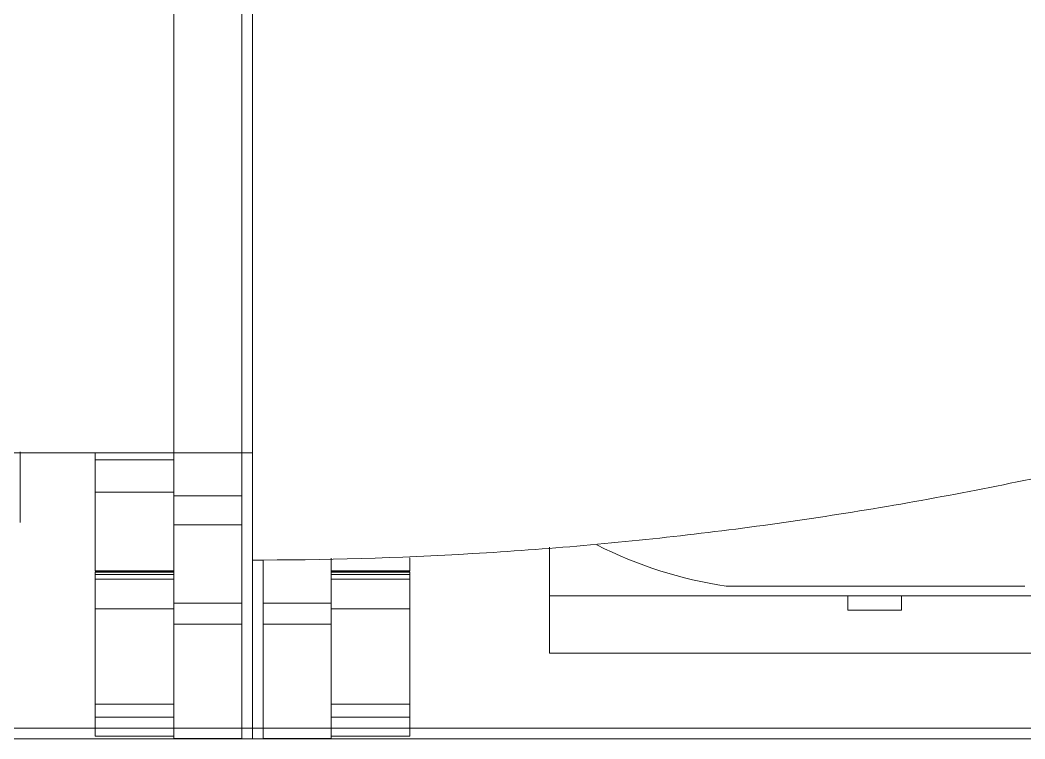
# Model space of a CAD drawing. Header units: millimetres. Extents: x 4134 to 7422, y 1400 to 3585.
# Drawn here: x 5278.95 to 5307.05, y 3225.78 to 3245.87 of the extents above; entities that cross this region are included whole.
import ezdxf

# ---------------------------------------------------------------- set-up
doc = ezdxf.new("R2010")
doc.units = ezdxf.units.MM
doc.layers.add('000-PI-Oprema', color=30, linetype='Continuous', lineweight=5)
doc.layers.add('004-PI-DIN Šina', color=3, linetype='Continuous')

# ---------------------------------------------------------------- blocks, each defined once
blk = doc.blocks.new('S7-1500 DI HF - 6ES7521-1BL00-0AB0')
at = {"layer": '000-PI-Oprema', "color": 0, "linetype": 'ByBlock', "lineweight": 0}
for p, q in [((32.6, 67.75), (32.6, 3.795)), ((34.5, 67.75), (34.5, 3.795)), ((25, 8), (34.8, 8)), ((30.4, 7.8), (30.4, 8)), ((32.6, 6.799), (32.6, 8)), ((34.5, 6.799), (34.5, 8)), ((34.8, 7.919), (34.8, 0)), ((30.4, 6.902), (30.4, 7.8)), ((30.4, 7.8), (32.6, 7.8)), ((30.4, 4.701), (30.4, 6.902)), ((30.4, 6.902), (32.6, 6.902)), ((32.6, 5.982), (32.6, 6.799)), ((32.6, 6.799), (34.5, 6.799)), ((34.5, 5.982), (34.5, 6.799)), ((32.6, 5.982), (34.5, 5.982)), ((8.3, 4), (8.3, 5.364)), ((4.4, 4.701), (4.4, 5.066)), ((0.301, 5), (0, 5)), ((0, 4.919), (0, 0)), ((0.3, 4.988), (0.3, 3.795)), ((2.2, 5.049), (2.2, 3.795)), ((2.2, 4.701), (4.4, 4.701)), ((4.4, 4.671), (2.2, 4.671)), ((4.4, 4.665), (2.2, 4.665)), ((4.4, 4.6), (2.2, 4.6)), ((4.4, 4.665), (4.4, 4.671)), ((4.4, 4.6), (4.4, 4.665)), ((4.4, 4.6), (4.4, 4.463)), ((30.4, 4.701), (32.6, 4.701)), ((30.4, 4.665), (30.4, 4.671)), ((32.6, 4.671), (30.4, 4.671)), ((30.4, 4.6), (30.4, 4.665)), ((30.4, 4.665), (32.6, 4.665)), ((30.4, 4.6), (30.4, 4.463)), ((30.4, 4.6), (32.6, 4.6)), ((4.4, 4.463), (2.2, 4.463)), ((4.4, 4.463), (4.4, 3.638)), ((13.244, 4.268), (21.599, 4.268)), ((30.4, 4.463), (30.4, 3.638)), ((30.4, 4.463), (32.6, 4.463)), ((8.3, 2.4), (8.3, 4)), ((8.3, 4), (26.5, 4)), ((16.65, 4), (16.65, 3.596)), ((18.15, 4), (18.15, 3.596)), ((0.3, 3.209), (0.3, 3.795)), ((2.2, 3.795), (0.3, 3.795)), ((2.2, 3.209), (2.2, 3.795)), ((32.6, 3.209), (32.6, 3.795)), ((32.6, 3.795), (34.5, 3.795)), ((34.5, 3.209), (34.5, 3.795)), ((4.4, 3.638), (2.2, 3.638)), ((4.4, 3.638), (4.4, 0.973)), ((16.65, 3.596), (18.15, 3.596)), ((30.4, 3.638), (30.4, 0.973)), ((30.4, 3.638), (32.6, 3.638)), ((2.2, 3.209), (0.3, 3.209)), ((32.6, 3.209), (34.5, 3.209)), ((8.3, 2.4), (26.5, 2.4)), ((4.4, 0.973), (2.2, 0.973)), ((4.4, 0.973), (4.4, 0.606)), ((30.4, 0.973), (30.4, 0.606)), ((30.4, 0.973), (32.6, 0.973)), ((2.2, 0.606), (2.2, 0.076)), ((4.4, 0.606), (2.2, 0.606)), ((4.4, 0.606), (4.4, 0.076)), ((30.4, 0.606), (30.4, 0.076)), ((30.4, 0.606), (32.6, 0.606)), ((32.6, 0.606), (32.6, 0.076)), ((30.4, 0), (-0.859, 0)), ((1.941, 0), (0, 0)), ((0.3, 0.012), (2.2, 0.012)), ((2.2, 0.012), (0.3, 0.012)), ((2.2, 0.076), (4.4, 0.076)), ((4.4, 0.076), (2.2, 0.076)), ((4.4, 0.076), (4.4, 0.076)), ((30.4, 0.076), (30.4, 0.076)), ((30.4, 0.076), (32.6, 0.076)), ((30.4, 0.076), (32.6, 0.076)), ((32.6, 0.012), (34.5, 0.012)), ((32.6, 0.012), (34.5, 0.012)), ((34.8, 0), (33.201, 0))]:
    blk.add_line(p, q, dxfattribs=at)
blk.add_ellipse((15.066, 16.004), major_axis=(11.977, 0), ratio=0.991445, start_param=4.241192, end_param=4.559632, dxfattribs=at)
for points, knots in [([(0, 20.849), (0, 19.341), (0, 16.091), (0, 10.808), (0, 7.033), (0, 5)], [0, 0, 0, 0, 0.285532, 0.615204, 1, 1, 1, 1]), ([(34.8, 20.849), (34.8, 19.341), (34.8, 16.091), (34.8, 11.808), (34.8, 9.033), (34.8, 8)], [0, 0, 0, 0, 0.352188, 0.75882, 1, 1, 1, 1]), ([(0.301, 5), (2.389, 5.006), (4.469, 5.074), (8.615, 5.331), (10.681, 5.521), (14.797, 6.021), (16.848, 6.331), (20.935, 7.074), (22.971, 7.506), (25, 8)], [0, 0, 0, 0, 0.25, 0.25, 0.5, 0.5, 0.75, 0.75, 1, 1, 1, 1]), ([(28.3, 8.028), (28.3, 7.986), (28.3, 7.403), (28.3, 6.737), (28.3, 6.05)], [0, 0, 0, 0, 0.072727, 1, 1, 1, 1]), ([(2.2, 0.606), (2.2, 0.841), (2.2, 1.518), (2.2, 2.538), (2.2, 3.209)], [0, 0, 0, 0, 0.445928, 1, 1, 1, 1]), ([(32.6, 0.606), (32.6, 0.841), (32.6, 1.518), (32.6, 2.538), (32.6, 3.209)], [0, 0, 0, 0, 0.445928, 1, 1, 1, 1])]:
    blk.add_open_spline(points, degree=3, knots=knots, dxfattribs=at)
for points in [[(32.6, 7.909), (32.6, 7.931), (32.6, 7.955), (32.6, 7.981)], [(0.3, 0.012), (0.3, 0.053), (0.3, 0.343), (0.3, 1.408), (0.3, 2.538), (0.3, 3.209)], [(34.5, 0.012), (34.5, 0.053), (34.5, 0.343), (34.5, 1.408), (34.5, 2.538), (34.5, 3.209)], [(2.2, 0.012), (2.2, 0.024), (2.2, 0.045), (2.2, 0.076)], [(32.6, 0.012), (32.6, 0.024), (32.6, 0.045), (32.6, 0.076)]]:
    blk.add_open_spline(points, degree=3, dxfattribs=at)

msp = doc.modelspace()

# ---------------------------------------------------------------- linework, layer by layer
at = {"layer": '004-PI-DIN Šina', "color": 0, "linetype": 'ByBlock', "lineweight": 0}
for p, q in [((5579.048, 3226.078), (5096.448, 3226.078)), ((5579.048, 3225.778), (5096.448, 3225.778))]:
    msp.add_line(p, q, dxfattribs=at)

# ---------------------------------------------------------------- block references
at = {"layer": '000-PI-Oprema', "color": 0, "linetype": 'ByBlock', "lineweight": 0}
for p in [(5250.648, 3225.778), (5285.448, 3225.778)]:
    msp.add_blockref('S7-1500 DI HF - 6ES7521-1BL00-0AB0', p, dxfattribs=at)

doc.saveas('drawing.dxf')
